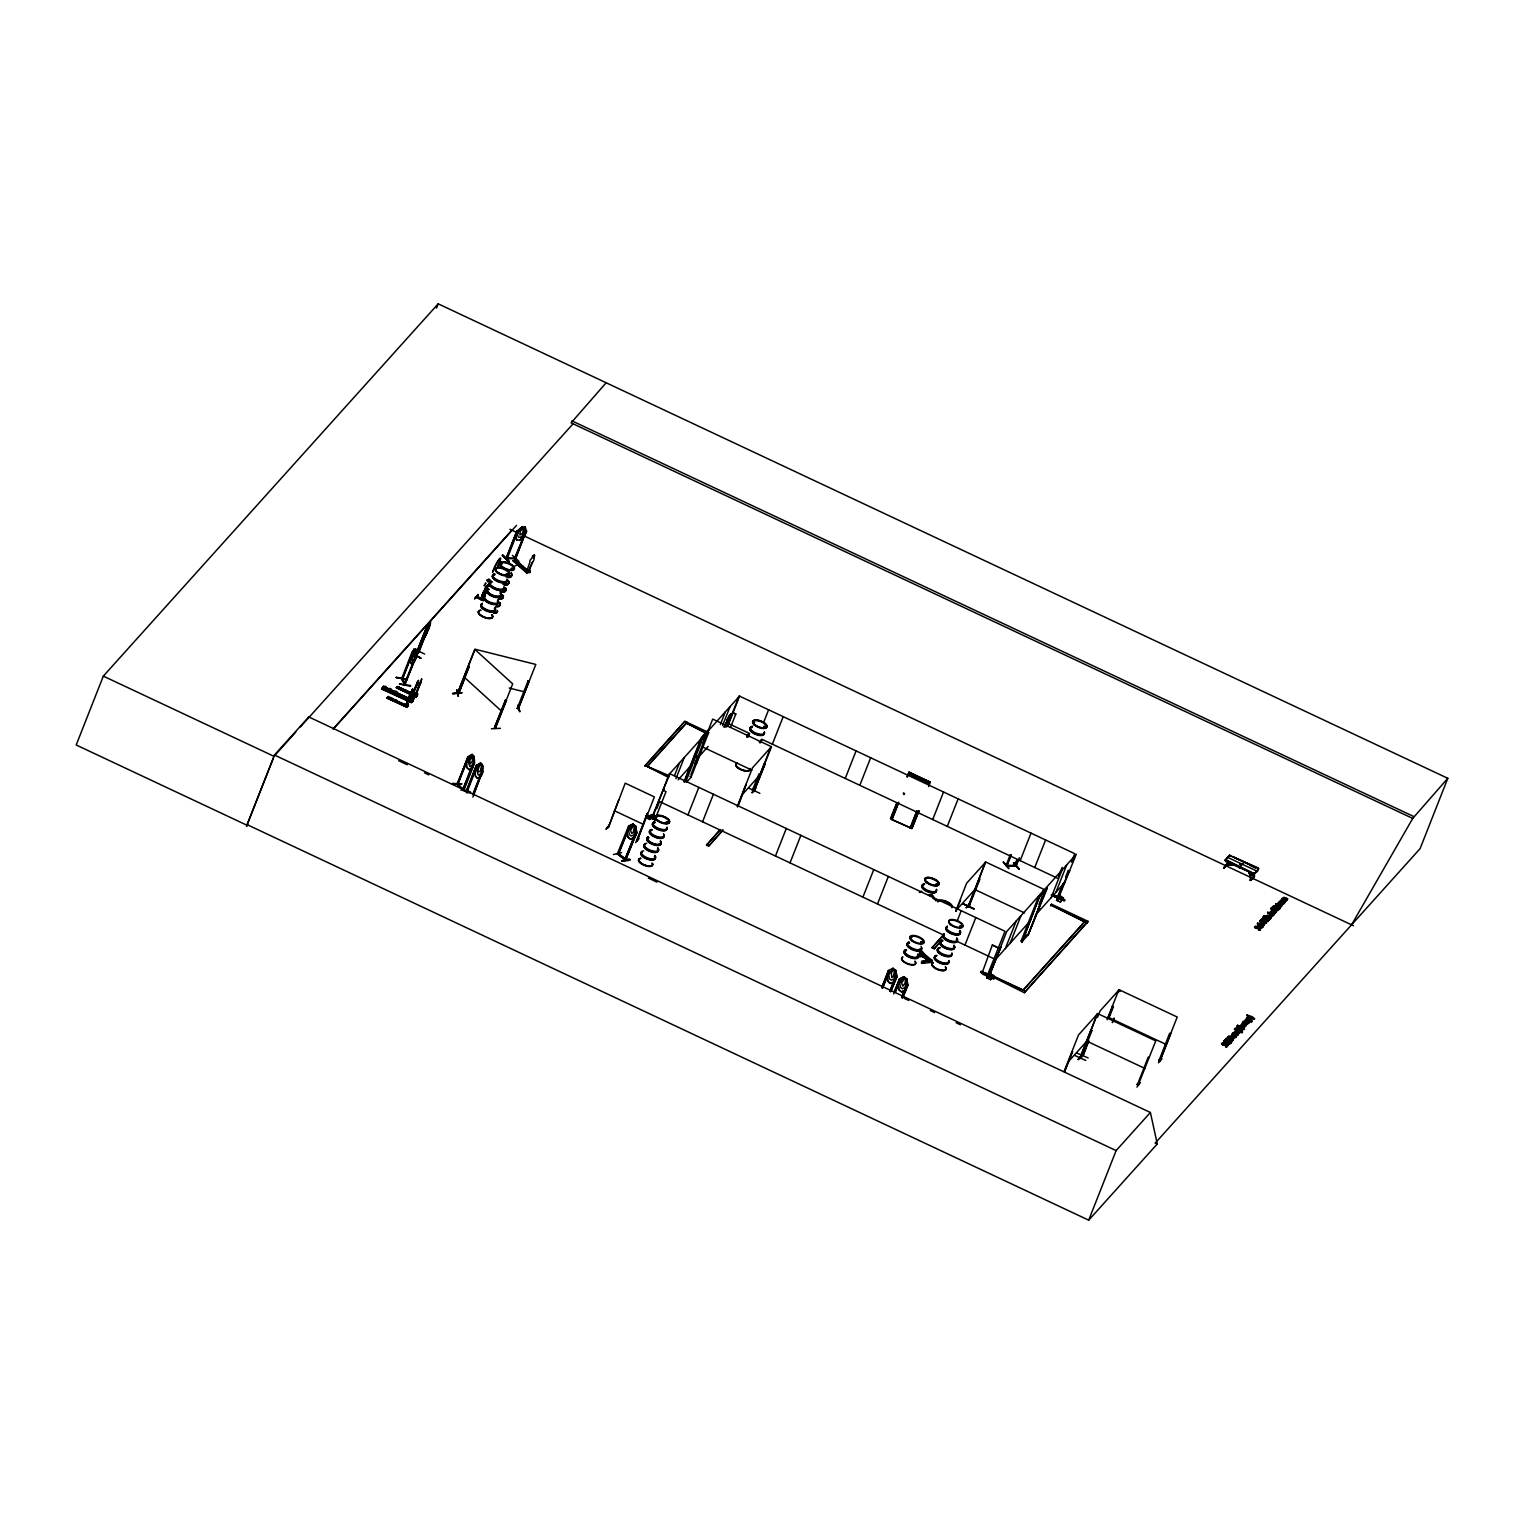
<?xml version="1.0" encoding="UTF-8"?>
<svg xmlns="http://www.w3.org/2000/svg" width="1524" height="1524" viewBox="0 0 1524 1524"><rect width="100%" height="100%" fill="white"/><g stroke="black" fill="none" stroke-linecap="round" stroke-linejoin="round"><path stroke-width="1.5" d="M512.445 555.384L518.998 561.365M1245.299 1021.728L1243.565 1021.442L1242.803 1022.833L1244.613 1021.823L1246.88 1024.109L1245.756 1022.318M1259.586 925.735C1256.595 925.144 1256.9 927.392 1259.319 926.001M1263.701 920.648L1265.111 920.096L1264.444 919.258L1262.939 920.306L1264.215 919.334L1268.425 920.61M1280.96 901.979L1278.903 901.922L1279.188 903.408C1280.751 900.017 1284.351 907.809 1281.417 902.551M889.464 971.188L888.321 970.636L889.616 970.807L882.663 988.124M525.056 527.056L523.627 534.619L520.56 537.21L518.465 537.21L517.398 534.619L518.693 531.343L521.951 527.056L525.151 526.942L526.618 531.304L524.885 535.667L519.932 539.972M622.116 861.27C626.059 856.926 638.232 860.317 622.097 861.155M528.123 570.052L530.295 571.024L529.495 572.51L515.055 560.946M895.674 970.464L894.131 979.056L891.292 980.256L889.502 978.865L888.74 974.903L893.064 968.216L895.845 970.369L896.874 976.865L890.816 991.648M906.647 978.941L905.104 987.552L902.284 988.752L900.474 987.361L899.712 983.38L904.037 976.694L906.818 978.846L907.847 985.342L902.627 998.029M529.038 570.624L528.295 569.786L529.723 570.071L528.923 572.072L529.723 570.071M491.395 728.796L500.386 728.339M468.82 757.066L457.676 784.86L457.371 783.146L458.076 783.869M482.479 770.858L472.897 797.109M411.842 702.24L381.933 688.658M408.813 700.373L410.966 697.097L413.976 698.487L413.004 700.83L383.286 687.019M386.734 687.534C382.619 693.553 389.611 684.143 383.477 686.81L413.195 700.468M386.944 698.144L407.022 707.041L387.153 697.878M387.839 697.059L390.144 697.516M396.259 687.781L416.071 696.982M396.488 687.514L415.957 697.135L414.28 695.496L415.252 694.353M397.173 686.695L396.297 687.572L416.357 696.506M389.82 697.916L407.67 706.26L408.413 704.583L406.832 704.183M381.572 689.096L411.499 702.621L412.775 697.859M417.595 694.296C415.881 691.039 417.976 697.573 417.557 693.972M415.919 656.596L404.698 684.962L401.555 678.866L412.394 651.319L415.633 649.129C419.195 652.386 414.261 667.588 410.375 662.064L411.213 655.701M411.575 664.178L410.432 661.987L411.156 655.663M416.604 651.053L415.957 657.473L404.812 684.447M468.287 790.689L460.839 790.042M486.747 585.73C474.174 617.01 486.232 587.331 487.509 586.092L486.232 586.454L487.851 586.588M523.78 527.609L522.618 533.267L519.855 534.962L520.275 531.343L523.723 527.552M474.25 756.552L473.526 761.981L462.648 790.061L474.155 762.095M428.32 628.174C416.3 651.186 438.493 606.609 426.206 627.907L415.309 655.491L420.815 658.273M1258.195 925.201L1257.624 923.106L1257.986 924.706M634.556 826.141L633.222 832.466L631.66 833.476L630.517 830.37L633.66 825.437L634.479 826.141M490.652 582.74C495.7 575.634 474.231 600.475 491.166 582.282M689.972 776.307L691.02 777.335L708.641 732.644L707.669 732.187L701.611 738.721L702.564 739.178L708.641 732.644M423.405 636.861L422.815 639.985L423.272 636.803M424.415 635.565L424.872 632.384L424.301 635.508L428.663 628.593L425.634 634.213M428.168 628.974L429.711 622.687M422.815 639.985C425.577 637.375 433.368 619.544 429.425 622.497M726.796 726.815L727.367 723.69L725.843 725.31L726.091 723.595L729.672 715.289L726.891 723.233M729.825 715.518L728.701 721.481L726.015 725.576L730.891 713.937L730.072 717.271M407.403 704.526L408.432 704.012L407.289 706.431M411.099 693.668L405.822 705.498L409.575 695.458M405.975 705.574L409.823 694.849M417.938 682.371L410.032 700.087L418.033 680.847M383.153 687.057L412.871 701.002L413.995 697.611L413.042 698.792M410.261 700.202L417.633 681.514M418.567 680.333L418.49 681.628M416.204 694.011L417.576 693.553M416.852 696.049L397.021 686.867L417.252 695.42L416.109 696.773L417.309 693.896M418.548 686.143L415.29 695.211M420.929 682.352L421.615 678.98M1235.545 1037.387C1224.096 1032.796 1237.755 1040.511 1234.707 1036.853M1271.416 917.562C1269.683 918.858 1264.177 914.19 1268.921 915.352C1267.701 919.963 1272.026 915.372 1271.264 917.924M410.604 686.295L399.364 683.99L410.642 685.495M507.587 557.86L506.368 557.536M516.026 557.86L515.226 557.841M1262.939 920.306L1263.72 918.915L1265.453 919.22M1244.956 1022.623C1242.517 1021.023 1241.717 1025.576 1243.089 1021.975M707.707 731.787L712.718 719.08L771.011 746.493L753.751 791.299L765.334 763.524M968.35 907.009L985.476 861.898L1043.788 889.292L1042.111 893.54M968.54 906.704L969.416 905.961M1090.955 1030.491L1080.135 1058.628L1081.392 1057.561M1082.516 1055.313L1088.155 1041.063M694.449 755.79L694.773 755.275M695.058 756.075L695.287 755.428M1038.587 908.171L1038.111 909.066M1038.796 908.895L1039.139 908.38M1040.016 908.837L1039.33 909.771L1040.073 908.647M426.396 631.85C429.101 623.259 420.414 645.604 425.863 633.146C422.929 642.499 432.34 618.63 425.748 632.498L429.558 622.554L427.12 627.621M412.204 698.335L412.871 697.802M415.328 655.415L420.967 658.139L415.709 655.053M416.09 655.301L427.12 627.469M430.263 624.154L418.433 651.872L419.348 651.091M429.692 624.021L419.005 652.139L418.852 650.824M419.252 651.777L415.823 655.606M526.713 570.871L528.733 570.776L532.619 561.88A2.705 1.543 -50.1 0 0 533.648 558.298L534.01 554.679M1259.205 926.497C1264.729 930.135 1252.728 926.344 1256.367 927.068C1252.785 928.116 1262.196 929.278 1261.624 927.754C1260.843 927.525 1259.815 926.059 1260.005 930.231C1258.729 929.907 1259.796 928.516 1259.453 926.059C1256.119 927.163 1259.243 924.497 1262.31 927.716C1264.349 925.887 1258.614 922.496 1258.176 925.449L1263.129 926.478M1280.579 902.722L1278.693 904.037L1281.741 906.113L1275.531 903.865L1281.741 905.713L1279.55 906.437M413.671 648.919L424.625 654.006M483.222 596.208L486.194 591.122L487.337 585.407M748.913 788.251L759.885 793.318M973.912 908.876L962.958 903.77L974.046 908.78M1085.888 1060.475L1074.858 1055.522M427.901 629.279L429.177 625.545L428.301 628.688M429.616 624.897L430.606 621.201M411.461 692.658L411.004 694.373M411.461 693.191L411.671 692.391M411.651 692.201L412.833 688.962M418.7 686.2L419.157 684.486M727.996 722.09L729.291 718.356L725.481 725.957M729.71 717.728L730.815 714.07M726.872 723.309L728.377 720.281M427.311 629.907L428.511 626.688M518.141 530.962L516.865 531.057L505.93 558.584L515.645 558.813L526.18 531.038L514.369 558.584L516.045 557.803M727.405 722.738L728.605 719.499M1265.682 920.382C1267.111 921.696 1267.111 921.753 1265.911 919.791M526.828 570.967L529.914 562.146A2.705 1.543 -50.1 0 1 531.743 558.489L532.752 555.631M409.975 694.906L412.585 689.381M418.262 681.533L417.786 683.419M418.833 685.743L420.053 682.676L419.595 683.914M420.319 684.009L420.624 682.752M420.586 683.381L420.986 681.838M425.863 631.431L429.177 625.545L424.034 636.88L426.606 632.555M1155.287 1143.019L1157.307 1143.895L1155.287 1143.019L1420.12 848.601L1447.8 778.307L438.188 303.828L103.327 676.123L76.2 744.988L246.85 825.189L274.472 755.028L308.762 716.928L1150.391 1112.482L1157.268 1143.953L1088.707 1220.172L247.078 824.617M436.493 308.134L438.188 303.828M273.463 758L246.564 826.275L247.764 824.941M308.248 718.223L308.762 716.928M387.039 690.486L388.753 688.467C395.535 688.2 386.81 695.192 391.763 689.877M396.221 677.628L407.46 679.285L396.411 677.247M389.096 698.621L390.239 697.287M392.716 693.134L394.449 691.115C401.231 690.848 392.506 697.84 397.459 692.525M390.43 699.249L391.592 697.916L393.497 699.078M392.449 700.183L393.592 698.849M402.26 679.475L412.871 651.3M398.412 688.257L399.459 687.172M401.879 679.494L402.298 677.875M402.26 679.552L413.347 651.643M394.24 701.021L395.383 699.668L397.307 700.849M399.745 688.886L400.812 687.781M396.24 701.954L397.402 700.602M401.764 689.82L402.831 688.715M404.336 684.276L415.214 656.806M415.633 655.072L426.53 627.545M404.603 684.886L404.679 683.381M428.111 627.126L426.815 630.041L428.282 627.469M403.555 690.658L404.603 689.553M405.555 691.591L406.622 690.486M406.394 703.65L404.774 706.203L405.251 705.002M412.299 689.324L410.432 693.572M407.022 706.869L408.242 703.917M410.966 697.097L408.527 700.888L409.232 699.097M414.661 694.525L414.09 695.839L415.728 693.287M413.747 697.497L412.032 701.116M420.205 682.733L421.767 679.037M474.669 598.703L478.441 594.455L474.859 598.399M483.756 600.075L476.288 597.046L476.86 596.208L482.365 598.989M484.118 585.673L485.623 583.101M484.422 585.807L485.927 583.254M481.679 596.17L485.927 587.559M483.26 596.113L481.165 597.846L484.442 593.674M482.365 594.741L485.223 590.302L482.251 594.684M487.661 584.797L487.223 586.931L487.966 586.302M482.27 599.827L484.022 595.503L482.689 599.58M486.213 591.141L487.413 587.692M488.747 586.569L491.033 581.12M508.749 561.956L502.349 555.384M452.914 693.591L462.115 692.715L452.895 693.782M516.865 531.057L506.216 558.851L517.093 531.266L521.951 527.056L516.979 531.228M507.073 558.889L518.027 530.981M456.895 689.896L458.381 696.316L456.819 689.877M458.895 692.467L457.905 692.258L457.924 694.22L469.125 666.636L458.343 694.239L457.238 693.611L458.248 694.106M465.182 677.285L458.762 693.591M513.188 560.661L526.713 572.814L513.188 560.661L516.045 560.356L529.933 572.452L515.855 560.737M525.837 530.962L514.826 558.851M515.417 558.584L526.18 531.038M606.171 382.753L571.1 422.872L1412.729 818.426L1447.8 778.307M519.798 563.518L516.941 563.804L519.798 563.518L513.493 566.833M525.551 571.329L526.256 570.109L527.285 572.243L530.066 571.043M530.295 571.024L528.885 569.843L527.933 572.052M534.619 555.822L533.648 558.298M452.571 783.527L461.943 784.003L452.361 783.927M460.972 788.232L456.952 784.174L468.325 756.666M457.619 784.803L467.887 756.666M463.106 790.499L462.896 789.203M463.334 790.632L473.869 762.438M463.658 790.651L474.65 763.086L474.155 756.552L472.097 754.361L468.154 756.552L457.371 784.212L461.315 788.232M466.344 790.746L476.364 765.334L480.574 763.01L482.651 765.277L482.003 770.649L472.821 794.404M466.687 790.746L476.726 765.2M466.916 791.337L476.364 765.334M467.258 791.337L477.393 765.886M505.454 700.03L494.519 727.577L495.338 728.224L506.425 700.602L505.454 700.03L506.425 700.602M494.538 727.5L505.778 700.011M496.043 727.139L494.938 726.491L496.043 727.139L495.09 727.615M473.164 794.404L482.346 771.106C483.013 773.487 484.289 764.096 480.46 763.162L476.555 769.658L478.288 775.087L480.708 773.925M473.392 794.995L482.575 771.677M475.088 769.601L475.412 776.116L477.45 778.307L481.355 776.002L483.127 771.735M518.903 707.746L517.227 708.431L528.142 680.714L529.228 681.171L528.142 680.714M529.171 680.98L518.274 708.755L517.227 708.431M519.608 711.022L517.836 705.155L519.513 711.537M609.314 825.189L606.247 828.789M618.763 799.795L608.286 827.742L625.221 783.184L654.387 796.9L636.994 841.191M609.257 825.246L606.019 829.361M668.407 777.392L645.185 765.448L684.886 721.309L708.45 732.396M647.662 766.553L669.436 775.754M613.41 854.545L621.601 852.678M618.744 853.44L617.296 853.916L628.498 826.256L632.974 824.027L628.498 826.256M618.23 853.002L617.792 854.012L625.793 860.165M618.477 854.507L629.526 826.637L628.574 826.37M629.488 826.637L618.001 854.507M624.973 859.593L636.175 831.742L624.707 859.726L625.145 858.717M632.974 824.16L635.679 826.256L636.708 832.676L625.469 860.279L636.784 832.656L635.756 826.179L632.879 824.027L628.65 830.694L629.412 834.676L631.203 836.066L634.041 834.866L635.756 826.179M635.07 837.038L630.517 839.153L627.888 837.038L626.688 830.656L627.717 837.133L630.593 839.286L635.07 837.038L636.784 832.656M635.546 842.62L639.07 838.562M647.3 813.397L637.127 841.038M647.414 813.264L636.384 840.943M644.842 766.324L684.886 721.309M653.282 814.902L651.415 814.616L648.043 818.712L649.929 818.979M652.101 816.502L651.586 817.645L654.691 819.131L655.244 817.931L651.986 816.635L653.091 816.654M653.758 816.502L654.31 815.149L652.863 816.769M656.787 808.673L659.397 802.024M655.072 819.283L666.026 791.604L662.902 790.137M655.415 819.455L655.568 818.14M674.561 775.468L679.571 762.762M675.951 778.669L684.295 757.485M683.952 781.774L701.345 737.635L708.317 729.863L690.867 774.878M684.428 782.003L701.821 737.845L708.793 730.091M684.867 781.583L701.745 738.683L707.784 731.977M695.039 756.99L695.268 755.866M685.8 781.755L702.564 739.178M695.992 756.704L696.411 755.694M695.268 762.972L698.278 755.713M703.097 743.121L705.707 736.492M696.125 763.962L700.888 751.904M720.357 724.548L725.367 711.841M722.586 725.634L730.091 706.564M687.972 814.921L698.83 787.375M723.805 727.081L728.072 719.709M724.51 726.891L727.196 720.471M726.51 725.843L729.806 716.832M731.463 713.861L726.891 725.729L733.025 712.718L731.863 714.032M727.367 725.957L739.178 695.954L1074.782 853.688L1071.448 862.165M727.805 725.996L739.616 695.992L670.027 773.354L651.815 817.531M730.472 727.424L735.825 714.013L732.587 712.68L735.825 714.013M702.564 821.779L713.403 794.233M722.662 830.561L708.641 846.163L706.507 845.172L719.328 830.447M708.641 846.163L723.005 829.704M763.619 722.49L768.61 709.784M737.216 806.615L752.513 767.772L771.544 746.608L753.789 791.242M737.597 806.806L746.246 784.136L737.902 806.444M758.952 773.963L752.361 790.385M755.39 788.899L752.113 792.309M753.408 790.899L752.837 789.47M772.344 744.188L783.203 716.642M754.228 791.432L765.01 763.886M775.449 856.031L786.289 828.484M790.023 862.87L800.881 835.342M845.229 778.44L856.088 750.894M859.822 785.298L870.661 757.752M898.569 802.9L892.073 819.379L890.53 818.655L896.76 803.034M907.047 776.707L908.933 772.116L930.326 782.174L928.573 786.594M890.797 818.788L896.855 803.415M907.237 777.088L908.952 772.687L929.773 782.479M891.902 819.569L910.361 827.799L891.902 819.569L898.703 802.176M903.408 793.147L903.98 794.518M862.908 897.141L873.766 869.594M877.5 903.98L888.34 876.452M910.038 828.142L916.743 811.13M917.067 810.768L910.476 828.027L911.809 828.408M918.534 811.016L911.619 828.58L919.01 810.863M918.858 811.035L912.057 828.523M932.707 819.55L943.547 792.004M881.634 987.59L888.511 970.483L893.064 968.216M881.92 987.552L888.587 970.464M882.377 988.162L889.063 971.207M947.28 826.408L958.139 798.862M889.787 991.133L895.636 976.293L896.664 976.827M890.073 991.076L896.264 975.931M890.53 991.705L896.874 976.865L895.769 970.388M894.283 991.838L899.484 978.96L904.037 976.694L899.293 979.132L900.322 979.265M893.731 993.915L899.579 978.941M895.026 992.41L900.036 979.703M895.312 992.372L900.608 979.322M901.598 997.496L906.609 984.771L907.847 985.342M901.884 997.439L907.199 984.447M902.36 998.068L907.752 985.323L906.742 978.865M924.23 956.253L924.897 954.557L932.421 960.634L931.755 962.33L921.829 963.32L921.887 961.13L929.85 960.33L923.22 954.786L917.372 955.377M921.829 963.32L922.496 961.644L932.421 960.634M941.642 940.518L934.212 948.766L932.078 947.776L944.308 933.698A7.601 3.143 21.5 0 0 950.062 940.632A7.601 3.143 21.5 0 0 956.824 937.946M934.212 948.766L941.984 939.641M930.04 961.93L931.812 960.12M955.91 910.761L966.54 883.329L985.571 862.165L968.121 906.456M955.967 911.295L960.634 899.884M957.053 921.296L961.225 910.704M966.445 907.485L969.95 903.484L966.387 907.466M979.361 879.081L968.54 906.666M978.999 878.491L979.989 878.948L969.035 906.418M973.836 909.047L963.092 903.675M964.959 945.09L975.817 917.562M1003.211 862.298L1008.697 868.661M1010.164 854.831L1006.069 865.632L1015.117 865.232M1006.907 865.48L1011.079 854.888M1011.269 855.116L1006.85 865.461M1017.441 859.612C1009.155 870.147 1019.613 864.87 1015.232 864.946M1015.27 866.223L1017.632 859.822M1007.535 864.756L1005.878 865.422L1015.841 866.013L1018.356 859.669M1019.385 857.764L1015.994 866.299L1006.316 865.689M1020.166 860.66L1031.024 833.114M1019.061 868.794L1013.822 862.87M980.675 972.312L981.913 971.474L982.066 973.036L980.675 972.312L988.371 975.741M992.353 944.975L998.411 948.004L992.353 944.975L982.085 973.017M983.647 972.807L982.713 974.198L993.819 979.094C991.762 973.074 971.112 969.035 994.677 977.856M990.562 979.665L993.61 975.417L990.562 979.684L986.752 977.894L990.276 973.226L987.723 978.275L990.429 973.817M987.342 975.474L1005.002 931.278L669.379 773.544L652.291 818.007L652.577 816.712M1050.912 905.008L1087.031 922.992L1050.912 905.008L1051.617 904.227L1088.06 921.353L1024.319 992.696L988.219 974.712L988.905 973.931L1025.347 991.076L981.075 971.321M988.905 973.931L988.276 975.893L986.809 975.265L987.381 974.027L982.485 972.007M988.886 975.665L1000.906 946.804L989.266 975.836L990.2 973.455M990.962 973.379L989.133 974.808L1000.906 946.804M1034.758 867.499L1045.597 839.972M1005.364 948.519L1016.222 920.991M1010.107 943.261L1020.966 915.714M1046.74 888.054L1028.129 934.955L1047.217 888.263L1039.768 895.807L1021.975 942.384L1021.118 940.975L1038.72 896.283L1044.778 889.749L1045.75 890.207L1039.692 896.741L1038.72 896.283M1021.975 942.384L1039.768 895.807M1024.89 934.936L1024.014 936.517L1024.757 935.26M1038.911 904.646L1042.264 896.131M1045.731 889.921L1028.129 934.955L1022.013 941.603M1058.532 876.376L1062.133 867.385M1051.179 897.617L1062.018 870.071M1055.903 892.34L1066.762 864.794M1050.569 905.866L1051.617 904.227M1051.846 895.445L1056.627 897.655L1057.18 896.436L1052.417 894.226M1060.361 902.075L1063.485 897.903L1060.342 902.094L1056.551 900.303L1060.285 895.75L1057.523 900.684L1058.589 898.169M1057.123 897.884L1063.085 883.539M1065.695 876.91L1068.305 870.28M1057.218 900.017L1063.771 883.139M1066.381 876.51L1069.677 870.947L1068.134 872.09M1057.18 896.436L1058.056 898.303L1056.608 897.674M1069.296 870.776L1056.78 899.731M1059.904 895.56L1063.485 897.922M1024.319 992.696L1088.06 921.353M1064.285 900.779L1053.274 895.731L1064.285 900.779L1065.009 899.979L1057.637 896.607M1064.076 1071.562L1078.516 1034.929L1097.547 1013.765L1080.059 1058.037M1064.457 1071.734L1072.305 1051.827M1064.781 1071.372L1072.629 1051.465M1077.011 1053.141L1088.174 1057.961M1078.173 1059.466L1081.926 1055.065L1078.42 1059.066M1079.754 1058.437L1097.451 1013.479L1155.764 1040.892L1138.161 1085.164L1138.942 1084.078M1091.965 1030.548L1090.86 1030.224L1091.965 1030.548L1081.221 1058.132M1097.471 1017.422L1099.985 1011.06L1119.016 989.895M1083.316 1055.256L1088.479 1040.701M1083.012 1055.503L1088.86 1040.892M1107.091 1019.632L1118.902 989.628L1177.214 1017.022L1159.802 1061.352L1170.756 1033.634L1169.632 1033.31L1158.869 1060.933L1159.078 1059.79M1108.119 1018.242L1112.482 1007.174M1108.443 1017.88L1112.806 1006.812M1108.958 1017.88L1113.434 1006.678L1112.31 1006.354L1113.434 1006.678M1116.863 992.924L1120.331 990.6L1116.921 992.829M1112.234 1022.49L1113.911 1018.242M1112.596 1022.528L1114.254 1018.28M1149.286 1057.485L1148.182 1057.161L1137.399 1084.802C1136.504 1081.983 1140.695 1085.164 1137.628 1083.678M1136.885 1087.107L1140.466 1082.573M1227.049 858.45L1227.506 857.307L1256.671 871.004L1256.214 872.147M1223.81 867.899C1235.031 854.85 1217.009 875.862 1227.391 864.641L1227.639 863.27M1224.267 868.108L1224.305 867.061M1224.496 866.851L1229.316 864.603L1227.658 863.441M1227.277 863.556L1227.391 864.641M1088.707 1220.172L1116.12 1150.601L1150.391 1112.482M1158.488 1062.8L1161.993 1058.799M1159.897 1061.352L1158.697 1060.818L1160.297 1060.361M1239.26 867.937L1244.308 861.879M1250.69 880.529L1250.194 874.909C1262.329 875.576 1241.374 886.073 1254.652 875.919M1254.062 875.69L1253.814 877.043M1258.481 929.907C1262.996 928.821 1249.413 927.945 1256.614 926.459M1262.901 926.744L1257.624 923.106M1259.7 921.487L1261.434 919.22L1261.262 920.82L1266.368 923.22L1259.7 921.487L1261.434 919.22M1260.386 921.81L1261.243 920.515L1266.577 922.649L1261.262 920.82M1259.796 924.287L1259.186 925.297L1262.92 927.049M1262.482 917.962L1262.958 917.124C1263.606 922.458 1275.74 919.334 1265.111 918.153M1263.929 916.362C1273.988 916.229 1270.445 923.411 1264.387 915.524M1261.948 923.601L1260.158 924.001L1260.977 925.011L1261.948 923.601L1259.472 924.077L1263.072 926.097L1264.539 924.497L1262.234 925.563L1262.729 923.62L1259.796 923.144L1262.463 925.354L1264.539 924.497M1259.415 930.383C1263.872 927.297 1251.775 929.126 1255.7 926.04M1261.015 927.468L1259.815 927.03M1261.529 925.278L1262.729 923.62M1272.788 916.057L1267.625 912.343L1274.35 914.019L1273.854 914.876L1272.292 913.733L1274.75 913.562L1271.359 911.39L1275.378 912.857L1277.036 911.009L1270.997 908.171L1272.635 909.333L1271.969 910.895L1275.645 912.571L1271.283 912.628L1274.75 913.562M1265.491 919.01L1268.597 919.829L1265.491 919.01L1265.853 917.658L1268.654 918.858L1267.949 921.448M1268.33 913.124L1271.568 913.505L1268.33 913.124L1270.768 914.724L1271.568 913.505M1272.426 909.904L1270.997 908.171M1271.607 916.629L1270.521 918.229L1266.539 916.21L1269.016 915.733L1267.606 916.877M1274.274 914.4L1270.178 911.79L1274.502 913.828M1269.016 915.733L1267.301 916.61M1275.15 913.428C1269.606 911.523 1268.978 909.79 1275.626 912.59M1277.988 910.285L1279.398 908.399L1277.988 910.285L1272.216 907.561L1274.293 905.999M1267.987 920.172C1270.806 918.953 1264.082 916.496 1264.882 918.724M1272.216 907.561L1273.626 905.694M1268.597 917.41L1269.816 915.753M1270.768 914.724L1268.559 912.552M1270.54 909.009C1279.646 907.104 1275.093 916.915 1273.245 909.618M1277.95 905.561L1275.779 903.599M1279.417 908.685L1279.893 907.847C1268.216 902.208 1288.561 913.333 1275.093 906.647L1276.388 905.694L1280.541 907.447L1277.15 905.313L1276.483 906.132L1280.541 907.447M1275.817 906.818C1273.588 908.533 1277.264 901.96 1280.77 906.875M1225.486 1046.702L1226.896 1045.902L1221.467 1043.997L1222.724 1042.816L1222.762 1044.988L1227.849 1045.521L1225.506 1046.683L1227.182 1045.464L1224.572 1042.816L1229.011 1044.531L1222.439 1043.978L1223.62 1043.254M1276.788 904.761L1277.455 903.694C1286.427 909.104 1277.817 900.684 1277.645 903.808M1229.963 1043.788L1223.696 1041.216L1229.963 1043.788L1232.23 1040.968L1225.944 1038.377M1276.655 906.323L1275.588 907.39M1277.398 904.075L1278.522 903.542M1223.943 1040.949C1243.965 1047.56 1214.628 1035.387 1230.554 1043.14M1277.398 905.046L1279.188 902.189L1283.703 903.942L1284.503 902.722L1281.055 900.665L1285.132 902.018L1281.494 899.617L1285.151 897.807M1224.496 1040.682L1224.991 1039.806M1272.635 909.333C1270.235 910.171 1276.56 913.581 1275.74 910.781M1284.503 902.722L1279.703 901.522L1284.256 902.989M1280.636 900.913C1278.75 899.331 1283.684 901.351 1286.142 901.37C1286.104 899.77 1283.856 894.988 1283.418 898.417C1292.714 898.379 1282.427 902.589 1283.17 899.351M1227.391 1037.52L1233.392 1039.654C1234.421 1035.996 1230.363 1035.444 1233.183 1040.225L1227.391 1037.52L1228.858 1035.939L1231.087 1037.101M1284.275 903.294L1281.265 901.198M1282.351 898.95L1284.923 898.398M1228.554 1037.273L1230.001 1038.339L1228.534 1036.968L1230.649 1037.234L1227.906 1036.949M1228.211 1040.13C1234.402 1041.54 1228.268 1043.426 1228.439 1039.559M1280.846 902.284L1281.608 904.723L1283.932 903.37M1231.716 1035.006L1233.106 1033.12L1233.202 1035.329L1236.288 1036.777L1231.716 1035.006L1233.545 1035.558M1284.732 899.484L1285.932 897.827M1230.63 1038.644L1232.764 1039.635L1230.63 1038.644L1233.068 1038.187M1234.364 1029.348L1235.392 1029.005A5.734 2.381 21.5 0 0 1236.497 1029.9L1238.174 1030.853A5.429 2.248 21.5 0 0 1240.022 1031.558L1242.517 1032.034L1239.431 1032.358L1235.011 1029.957L1234.897 1028.452L1235.164 1029.576A5.734 2.381 21.5 0 0 1236.288 1030.472L1237.945 1031.424A5.429 2.248 21.5 0 0 1239.793 1032.129L1242.003 1032.929M1232.935 1036.32C1228.992 1037.158 1234.821 1028.014 1239.05 1033.367L1235.145 1032.034M1281.036 901.789L1285.38 901.751M1232.173 1037.139L1233.145 1035.729M1233.24 1034.529L1233.087 1033.348M1236.078 1027.805C1255.509 1033.501 1235.183 1022.547 1236.821 1028.167L1236.574 1026.928M1233.983 1034.205C1233.049 1031.272 1239.488 1034.32 1237.793 1035.101L1234.211 1033.634M1237.221 1026.224L1237.755 1025.271L1243.794 1028.109L1237.278 1026.109L1237.755 1025.271M1232.745 1037.406L1233.945 1035.749L1232.954 1036.834M1237.793 1035.101L1235.011 1032.758M1285.704 898.398C1278.96 895.407 1287.037 903.637 1287.742 898.703M1236.631 1029.538C1235.678 1027.538 1244.956 1034.244 1238.117 1029.862C1237.926 1026.738 1238.86 1031.31 1241.431 1030.738L1240.955 1031.577M1242.746 1029.576L1237.831 1027.252L1238.117 1025.957M1237.507 1029.576L1238.04 1027.652M1243.794 1028.109L1237.507 1025.538L1237.736 1029.005M1242.974 1029.005L1238.783 1028.09M1239.031 1027.824L1239.012 1027.519M1236.04 1037.025L1236.516 1036.187L1231.944 1034.415L1236.516 1036.187M1233.468 1033.977L1237.45 1035.158M1242.517 1023.023C1245.451 1023.061 1249.432 1028.605 1242.86 1023.309M1242.384 1025.481L1240.174 1026.395M1244.041 1021.29C1256.9 1026.757 1239.984 1019.327 1246.784 1021.194C1253.642 1024.89 1244.27 1018.032 1244.765 1021.251M1241.965 1027.157C1243.736 1022.204 1236.878 1026.719 1243.736 1027.386C1247.718 1024.928 1239.888 1029.881 1243.165 1025.481M1246.327 1025.614L1243.47 1023.595M1254.652 1018.546C1253.757 1018.832 1246.937 1016.013 1247.032 1014.965L1252.404 1016.794L1254.423 1019.118L1246.803 1015.536M1237.412 1028.719L1242.365 1029.691M1245.375 1021.537C1244.918 1018.07 1250.899 1023.537 1250.709 1020.108C1254.423 1024.357 1248.423 1018.889 1246.803 1017.899L1252.099 1020.642L1251.318 1022.356M1241.908 1030.529L1242.746 1029.271M1247.108 1020.166C1244.803 1017.67 1252.328 1019.689 1248.918 1020.928M1240.422 1026.643L1243.87 1027.976L1244.975 1026.376M1249.718 1017.308C1246.67 1019.385 1249.261 1015.746 1248.975 1018.146M1245.184 1022.052L1245.946 1024.471L1248.27 1023.118M1250.518 1017.308L1249.318 1018.985L1250.518 1017.308L1247.489 1017.003L1250.69 1019.156L1252.309 1018.203L1250.309 1019.346M1245.546 1023.023L1246.499 1024.242L1248.042 1023.385M1247.337 1023.747L1248.842 1022.49L1245.603 1020.966M1247.356 1018.527L1247.985 1019.937L1249.718 1019.651M1249.261 1022.356L1246.518 1020.032L1244.994 1020.68M1250.29 1017.899C1243.565 1014.908 1251.585 1023.118 1252.309 1018.203M410.394 695.63L406.756 704.679M417.119 684.276L411.404 698.849M419.862 684.581L416.071 694.315L420.167 683.933M725.5 724.757L727.958 719.652M394.144 692.925C396.011 689.515 397.573 695.077 394.526 692.829M396.392 701.288L395.497 700.145M405.841 690.182L405.022 689.82M528.733 570.776L532.619 561.88M652.082 817.588L653.91 816.159M988.79 975.627L989.914 974.731M1058.266 898.436L1057.142 899.789M496.348 568.757L496.614 568.757M501.815 564.242L501.587 563.67M507.302 573.672L506.197 573.976L507.683 573.748M506.692 574.319L507.968 574.681L507.378 573.862M508.216 574.796L508.14 574.51M499.586 595.827L499.491 595.636M512.826 569.29L511.816 569.347M513.112 569.538L512.731 568.452L513.283 569.347M504.692 590.74L503.587 590.95L504.749 591.007M520.579 565.537L519.494 565.099L520.598 565.004M520.903 565.766L520.675 564.813L521.037 565.728M656.082 816.845L656.558 817.512M656.387 817.054L656.958 816.807M647.49 838.848L648.481 838.524M648.443 838.924L647.452 838.6M667.874 821.798L666.255 821.912L668.293 822.712M754.494 722.205L753.37 721.595L754.571 722.166M765.124 726.815L763.772 726.491L764.686 727.443M764.21 726.377L765.467 726.548M925.468 879.196L925.887 879.558M911.295 937.755L911.676 937.146M935.755 884.015L936.479 884.453M937.336 884.111L937.069 884.187M936.822 884.72L937.927 884.892L936.917 883.901M920.839 942.099L921.944 941.794L920.858 942.251M922.63 942.727L922.572 942.308M959.872 925.925L961.034 927.087L959.968 926.592M961.625 926.211L961.301 926.021M1254.328 874.033L1225.734 861.593L1225.467 859.555L1253.223 873.157C1255.547 874.376 1260.215 869.099 1257.986 867.861L1229.392 855.421L1230.801 855.536M1258.748 868.623L1258.1 868.375M728.32 721.233L726.434 725.1M1237.45 1028.357L1242.136 1030.262M532.714 556.012L534.714 555.269M427.863 626.84L424.834 632.46M423.901 638.594L426.93 632.955M726.643 720.909L730.891 713.937M729.653 715.366L726.624 720.357M728.643 721.347L725.615 726.986L728.777 723.538M726.624 724.452L728.415 720.985M383.553 686.486L382.924 687.438L412.68 701.211L413.271 700.278L383.553 686.486L381.857 688.505L411.518 702.621M387.706 697.23L407.899 705.993L387.896 696.849M407.708 706.05L389.687 698.144M483.68 594.874L486.347 588.093L482.937 592.626M1281.208 903.256L1282.141 904.494L1283.227 903.408M923.601 953.3L920.058 950.9M1351.559 924.82L1412.729 818.426M646.062 815.931L655.32 820.026L646.062 815.931L646.767 815.149L656.006 819.398M646.881 814.73L656.177 818.788M646.69 815.188L655.796 819.493M1265.32 919.524L1266.025 921.258L1267.72 920.648M1265.111 920.096L1265.815 921.829L1267.606 921.391M415.766 650.386C409.708 658.33 416.128 660.33 415.633 650.367M415.633 649.129L412.128 655.701L412.49 660.978L414.204 659.74L416.681 651.148L415.538 648.957L412.775 651.377M654.31 815.264L653.186 816.483M1057.675 898.627L1058.589 897.407M1059.37 897.465L1057.275 899.636M1057.866 899.674L1076.287 854.221L1006.678 931.583L989.457 975.722M1232.973 1039.406L1233.145 1037.977M407.251 679.704L396.011 677.475M472.573 755.79L469.64 760.705L470.383 763.829L472.478 760.914L472.478 755.79M986.752 977.894L990.276 973.226M1056.551 900.303L1060.056 895.636M1057.084 900.398L1060.361 895.845M1057.694 898.417L1058.837 898.55M502.749 555.365L509.283 561.956M502.939 554.927L509.416 561.423M508.768 561.937L502.272 555.441M1003.344 861.765L1008.926 868.204M648.233 818.712L651.586 814.654M653.548 814.978L649.7 819.379L653.129 815.283M649.967 819.607L653.32 815.55M382.01 688.143L383.724 686.143M388.239 696.354L386.982 697.935L406.851 707.231M405.936 704.717L404.965 705.86L406.965 706.793M406.794 707.136L407.937 705.65M413.976 698.487L410.832 697.249M411.823 701.783L413.29 700.087M411.556 702.297L413.271 700.278M696.773 762.876L695.649 762.305M764.419 763.219L753.58 790.956M753.923 789.965L753.123 789.337M755.523 788.784L752.056 792.88L755.656 788.403M969.664 903.903L966.159 907.904M1078.211 1059.637L1081.64 1055.503M1137.209 1084.65L1138.542 1085.05L1137.418 1084.783M1158.678 1060.799L1159.935 1061.123M608.286 826.294L607.79 827.475M664.235 788.575L663.454 790.08M1001.287 946.995L999.725 948.119M295.789 732.072L273.977 756.323L103.327 676.123M300.457 726.872L573.081 423.786M333.032 729.043L511.912 530.181M333.604 728.72L516.503 525.38M418.776 651.243L416.376 654.501M415.309 655.491L419.157 651.415M474.707 598.856L478.269 594.874M485.146 588.855L489.547 583.978M481.165 597.846L486.289 592.226M487.394 591.522L481.527 598.037L481.527 596.913M727.939 719.747L729.158 718.299M678.18 779.774L690.829 765.715M697.135 758.704L708.203 746.398M741.655 795.318L760.705 774.154M706.507 845.172L720.547 829.57M908.933 772.116L930.326 782.174M955.681 910.876L974.731 889.711M932.078 947.776L943.985 934.555M1039.749 895.96L1046.55 888.416M1039.692 896.703L1047.217 888.263M995.839 959.129L1029.062 922.191M1035.387 915.162L1065.428 881.767M1225.334 859.936L1229.544 855.04M1225.029 860.698L1229.087 856.183M1240.688 864.737L1239.545 864.432M1067.657 1062.457L1086.707 1041.311M1254.176 874.414L1258.157 868.928M1250.232 880.32L1254.157 876.186M1262.958 917.124L1268.978 919.982M1276.617 904.627L1277.874 903.237M1277.226 904.913L1278.293 904.113M1276.502 907.142L1275.417 908.685L1279.169 908.971M1271.359 915.105L1272.292 913.733M1279.893 907.847L1275.321 906.075M1284.903 902.589L1281.284 900.627L1280.427 901.484M1225.753 1040.168L1224.725 1040.111M1228.306 1037.539L1228.992 1036.491L1230.859 1037.673M1237.088 1028.7L1241.431 1030.738M1244.517 1020.451L1248.842 1022.49M1246.803 1017.899C1244.003 1018.908 1250.575 1022.414 1250.328 1019.918M1232.764 1039.635L1232.916 1038.549L1230.916 1038.32M1239.05 1033.367L1235.316 1032.053L1234.269 1033.139M1231.754 1041.806L1225.963 1038.701M1238.593 1034.205L1234.897 1032.205M1243.317 1028.948L1237.45 1025.652M1242.517 1032.034L1234.592 1028.776M452.514 693.42L461.505 692.925M686.486 782.231L691.02 777.335M927.964 783.107L909.752 774.497M1021.118 940.975L1027.176 934.441M456.59 690.334L458.248 696.201M924.268 954.119L920.172 949.433L924.897 954.557M920.229 952.767L922.687 956.901L919.543 951.452M925.163 956.843L926.116 956.577L924.363 954.024M655.206 819.093L651.948 817.817L652.863 817.512M1053.484 895.464L1064.571 900.132M526.656 572.814L527.437 571.309M515.988 560.87L513.093 560.889L527.456 572.605M653.606 815.245L653.301 816.083M1282.579 898.36L1282.16 898.474A2.648 1.105 21.5 0 0 1281.741 898.855L1284.484 900.894L1286.447 900.189M1250.194 874.909L1254.633 875.957M1250.861 879.215L1250.613 874.7M1243.032 1022.261L1248.042 1023.69M928.573 894.664L932.174 895.426L936.003 900.684M929.773 895.655L931.031 895.807M933.45 898.741L932.288 895.274L935.946 900.741M903.903 794.499L904.551 793.375L903.389 793.337M404.374 690.391L405.384 690.162M968.331 905.142L969.435 905.675M501.167 563.918L501.853 563.842M511.112 568.471L512.159 568.262M511.512 568.662L513.074 569.385M506.863 573.672L506.711 574.605M764.934 726.3L764.381 727.119M659.778 844.525L659.13 843.572M910.571 937.146L911.733 937.47M960.901 926.478L960.12 926.363M1031.253 918.877L1030.719 919.886M1254.347 873.728L1253.166 873.538M1257.243 923.773L1258.805 924.439M469.106 769.506L466.839 767.448L468.992 769.658L472.878 767.334M480.574 763.01L476.936 765.905M968.426 905.466L969.626 905.504M901.579 991.819L906.132 989.724L901.579 991.972L898.798 989.819L897.846 983.323L898.969 989.724L901.675 991.953M472.23 765.258L469.811 766.439L468.078 761.009L472.097 754.494L468.935 757.218M1258.272 923.449L1257.738 924.516M1229.22 864.603L1224.534 866.375M1250.728 1021.956L1250.232 1020.718M1232.002 864.87L1229.03 865.118L1231.944 864.375M1226.458 1047.159C1231.011 1044.302 1218.667 1045.712 1222.724 1042.816M1254.214 874.109L1225.277 860.05M1231.925 864.946L1236.269 864.889M1227.83 1039.273L1228.916 1041.273L1231.544 1041.006M1227.601 1039.844L1227.411 1041.082L1230.821 1042.511M488.48 580.987C486.994 577.386 492.671 580.511 488.385 580.854M1246.537 1018.813L1247.032 1020.528M625.183 858.812L618.496 853.916M887.978 981.246C886.701 966.045 884.987 982.275 890.683 983.475L894.988 981.132M890.683 983.323L887.806 981.342M924.363 954.862L919.334 950.633M529.819 572.224L527.094 572.757M918.61 954.672L924.325 954.1M916.705 957.053L922.553 956.462L927.525 960.615M921.22 962.806L925.201 962.406M395.23 700.335L396.278 700.621M1283.399 898.76C1280.312 899.008 1286.466 902.113 1285.608 899.808M511.55 568.452L512.769 568.719M922.401 942.537L920.991 942.156M525.551 531.266L526.618 531.304M506.616 557.841L514.883 558.089M466.63 760.952L466.935 767.448M475.488 776.04L477.45 778.307M452.514 783.546L461.582 783.831M464.458 790.651L468.401 790.708M464.801 790.899L468.649 790.975L464.801 791.013M466.725 792.251L470.63 792.27L466.211 792.461M466.515 792.651L470.116 792.442M482.556 596.132L481.565 596.113M1013.841 862.946L1019.099 868.851M1246.765 1015.308L1254.366 1018.87M506.311 558.851L507.492 558.108M458.991 692.772L458.191 692.582M457.676 693.515L458.362 694.182M518.274 708.717L535.819 664.445L475.107 649.243L457.352 693.687L474.764 649.338L512.693 683.876L495.224 728.186M395.421 700.335L396.564 700.869M1250.575 879.443L1251.223 878.929M667.874 822.922L666.407 821.95M928.516 894.702L932.288 895.274M414.338 661.759L411.594 664.026M405.46 683.952L402.145 678.771M1234.497 1032.567L1233.602 1033.348M517.303 708.26L518.389 708.508M509.226 688.048L524.98 691.991M625.392 860.203L617.372 853.992M404.946 690.01L405.975 690.734M463.658 789.623L457.962 784.155M764.991 727.539L763.886 726.758M517.76 707.517L518.827 707.536M1267.701 912.571L1274.121 914.591M1160.031 1060.285L1159.288 1059.923M1057.523 896.874L1052.246 894.436M1058.456 897.293L1056.989 896.664M987.723 974.465L988.771 974.731M696.373 762.952L695.611 762.591M1242.155 1026.052L1240.65 1026.357M1253.052 873.5L1225.296 860.203M1284.961 898.912L1286.923 898.36M1268.825 916.838L1270.806 916.286M1261.758 924.706L1263.72 924.154M1249.547 1018.413L1251.509 1017.841M1242.193 1026.585L1244.251 1026.166M655.587 818.369L652.31 816.845M1236.078 1033.024L1234.802 1033.329M982.218 972.826L987.666 975.398M1279.684 905.447L1281.093 905.561L1279.455 906.018M417.252 695.592L397.212 686.486L417.081 695.782M695.268 763.353L696.239 763.791M1081.411 1057.008L1080.497 1056.837M1051.179 895.064L1057.485 897.788M989.895 973.722L993.686 975.512M571.9 420.853L1413.529 816.426M1232.726 856.45L1257.833 868.242M1234.516 857.726L1255.757 867.708M1249.813 865.384L1255.605 868.089M509.93 529.266L518.37 533.229M522.675 535.248L1353.541 925.754M1273.378 907.047L1274.959 907.79M1272.445 906.99L1278.217 909.714M1273.016 910.19L1275.531 911.352M1269.587 916.324L1267.396 915.676L1268.273 916.572M1264.158 915.791L1270.197 918.629M1264.158 916.115L1270.197 918.934M1265.72 918.439L1268.197 919.601M1262.501 924.192L1260.5 923.353L1261.186 924.439M1258.691 929.354L1259.643 929.811M909.676 774.325L928.192 783.031M476.421 596.722L483.718 600.151M476.136 597.237L483.584 600.513M476.098 597.294L483.394 600.723M728.32 723.5L749.351 733.368M761.943 739.292L1057.675 878.281M727.196 723.786L726.3 725.272M684.543 722.186L705.974 732.244M705.612 732.149L686.314 723.081L707.422 734.016M1051.274 905.085L1087.717 922.211M703.936 747.598L751.846 770.115M974.617 889.444L1024.604 912.933M1247.127 1019.099L1249.509 1020.223M424.015 638.651L422.872 639.851M1241.984 1023.271L1246.308 1025.309M1242.936 1026.071L1240.822 1025.309L1241.622 1026.319M1237.793 1027.919L1242.136 1029.957M1232.878 1033.386L1237.202 1035.425M1233.716 1036.32L1231.602 1035.558L1232.402 1036.568M645.185 765.448L669.112 776.63M1226.21 1040.778L1230.554 1042.816M1225.715 1046.131L1226.687 1046.588M658.539 801.091L943.947 935.222M956.634 941.184L994.143 958.825M1108.062 1017.156L1166.374 1044.569M932.421 946.918L934.536 947.909M706.85 844.315L708.984 845.306M614.382 810.73L643.528 824.427M1086.593 1041.025L1144.905 1068.438M398.659 760.705L407.27 764.762M424.491 772.839L428.796 774.878M648.348 878.053L656.958 882.11M904.494 998.449L908.799 1000.468M930.326 1010.583L934.631 1012.603M956.158 1022.737L960.463 1024.757M274.472 755.028L1116.12 1150.601M695.23 755.637L694.506 757.504M405.003 683.876L402.546 678.847M507.663 573.786L508.425 574.738M1013.403 862.813L1018.965 869.232M1248.823 872.547L1250.404 875.157L1248.613 872.661M1267.625 912.343L1272.769 915.772M625.659 859.155L618.763 853.859M517.741 705.65L519.951 711.727M635.546 832.104L636.575 832.637M516.788 562.394L528.999 572.567M922.591 953.072L929.183 961.701M925.239 956.939L919.81 951.662M923.353 956.329L926.706 959.129M469.125 666.636L468.82 666.655M463.906 676.885L501.853 711.422M1229.373 865.08L1227.544 862.984L1229.277 865.099M524.885 535.667L520.008 540.029L516.712 539.972L515.455 535.629M516.807 539.858L515.379 535.572M471.983 754.494L474.078 756.628M920.172 949.471L923.106 952.976M402.088 679.018L405.041 684.981M919.563 949.09L927.697 960.311M922.915 952.748L927.544 959.587M919.22 951.776L922.687 956.901M508.33 582.701A7.601 3.162 21.5 0 1 504.558 585.178M507.968 581.235A7.715 3.2 21.5 0 1 502.977 584.511M511.588 574.681A7.715 3.2 21.5 0 1 505.987 576.91M505.168 588.112A7.601 3.162 21.5 0 1 502.025 591.617M502.196 591.083A7.563 3.143 21.5 0 0 505.32 587.616A7.62 3.162 21.5 0 1 502.158 591.293M508.121 580.854A7.715 3.2 21.5 0 1 504.939 584.397M508.216 580.396A7.601 3.162 21.5 0 1 505.054 583.902M511.321 575.1A7.601 3.162 21.5 0 1 507.549 577.577M511.112 573.253A7.715 3.2 21.5 0 1 507.93 576.796M511.207 572.795A7.601 3.162 21.5 0 1 508.044 576.301M504.882 588.74A7.563 3.143 21.5 0 1 500.005 591.941M505.092 588.359A7.62 3.162 21.5 0 1 501.929 591.864M499.167 603.333A7.601 3.162 21.5 0 1 496.024 606.838M497.281 610.724A7.601 3.162 21.5 0 1 493.509 613.2M497.396 610.476A7.62 3.162 21.5 0 1 493.624 612.953M499.434 602.894A7.715 3.2 21.5 0 1 496.252 606.457M499.586 602.513A7.715 3.2 21.5 0 1 496.405 606.057M500.291 603.085A7.601 3.162 21.5 0 1 496.519 605.561M502.177 595.732A7.601 3.162 21.5 0 1 499.015 599.237M502.425 595.312A7.715 3.2 21.5 0 1 499.243 598.856M502.577 594.912A7.715 3.2 21.5 0 1 499.396 598.456M503.301 595.484A7.601 3.162 21.5 0 1 499.529 597.96M503.625 589.007A7.601 3.162 21.5 0 1 495.129 589.426A7.601 3.162 21.5 0 1 489.623 583.349M490.442 582.816A7.601 3.162 21.5 0 1 491.661 582.549M503.739 587.673A7.715 3.2 21.5 0 1 494.367 588.626A7.715 3.2 21.5 0 1 491.776 582.054M500.348 593.446A7.601 3.162 21.5 0 1 493.566 596.151A7.601 3.162 21.5 0 1 487.928 589.197M500.463 593.007A7.563 3.143 21.5 0 1 493.738 595.693A7.62 3.162 21.5 0 1 488.023 588.931M488.137 588.778A7.563 3.143 21.5 0 0 493.738 595.693A7.62 3.162 21.5 0 0 500.443 593.198M506.73 580.072A7.715 3.2 21.5 0 1 497.357 581.025A7.715 3.2 21.5 0 1 494.767 574.453M503.968 586.816A7.601 3.162 21.5 0 1 495.643 588.15A7.601 3.162 21.5 0 1 490.938 581.558M506.616 581.425A7.601 3.162 21.5 0 1 498.138 581.825A7.601 3.162 21.5 0 1 492.633 575.748M493.433 575.215A7.601 3.162 21.5 0 1 494.652 574.948M503.892 587.292A7.715 3.2 21.5 0 1 494.519 588.245A7.715 3.2 21.5 0 1 491.928 581.654M506.882 579.692A7.715 3.2 21.5 0 1 497.51 580.644A7.715 3.2 21.5 0 1 494.919 574.053M506.959 579.234A7.601 3.162 21.5 0 1 498.634 580.568A7.601 3.162 21.5 0 1 493.928 573.957M494.309 608.743A7.601 3.162 21.5 0 1 487.528 611.448A7.601 3.162 21.5 0 1 481.908 604.476M494.576 608.305A7.715 3.2 21.5 0 1 487.699 611.048A7.715 3.2 21.5 0 1 482.003 603.999M491.814 615.105A7.62 3.162 21.5 0 1 485.032 617.811A7.62 3.162 21.5 0 1 479.393 610.838M491.928 614.858A7.62 3.162 21.5 0 1 489.318 618.382A7.62 3.162 21.5 0 1 479.774 614.534A7.62 3.162 21.5 0 1 480.708 610.324M500.653 595.16A7.563 3.143 21.5 0 1 491.452 596.074A7.563 3.143 21.5 0 1 488.899 589.636M491.966 614.648A7.582 3.143 21.5 0 1 489.356 618.173A7.582 3.143 21.5 0 1 479.87 614.324A7.582 3.143 21.5 0 1 480.822 610.152M500.863 594.76A7.62 3.162 21.5 0 1 491.604 595.693A7.62 3.162 21.5 0 1 489.033 589.197M497.567 600.704A7.715 3.2 21.5 0 1 490.69 603.447A7.715 3.2 21.5 0 1 484.994 596.398M494.824 607.466A7.601 3.162 21.5 0 1 488.042 610.172A7.601 3.162 21.5 0 1 482.403 603.218M497.319 601.142A7.601 3.162 21.5 0 1 490.538 603.847A7.601 3.162 21.5 0 1 484.899 596.894M494.728 607.905A7.715 3.2 21.5 0 1 487.851 610.648A7.715 3.2 21.5 0 1 482.156 603.599M497.719 600.323A7.715 3.2 21.5 0 1 490.842 603.047A7.715 3.2 21.5 0 1 485.146 595.998M497.815 599.865A7.601 3.162 21.5 0 1 491.033 602.571A7.601 3.162 21.5 0 1 485.394 595.617M663.531 836.028A7.601 3.162 21.5 0 1 654.291 836.962A7.601 3.162 21.5 0 1 651.72 830.466M663.797 835.609A7.715 3.2 21.5 0 1 654.425 836.562A7.715 3.2 21.5 0 1 651.834 829.97M660.406 841.343A7.601 3.162 21.5 0 1 653.625 844.048A7.601 3.162 21.5 0 1 647.967 837.19M648.005 837.095A7.601 3.162 21.5 0 0 653.625 844.048A7.601 3.162 21.5 0 0 660.368 841.458M660.54 840.943A7.563 3.143 21.5 0 1 653.796 843.629A7.563 3.143 21.5 0 1 648.195 836.714M666.788 828.008A7.715 3.2 21.5 0 1 657.416 828.961A7.715 3.2 21.5 0 1 654.825 822.369M663.416 833.723A7.601 3.162 21.5 0 1 656.634 836.428A7.601 3.162 21.5 0 1 650.996 829.475M666.521 828.427A7.601 3.162 21.5 0 1 657.282 829.361A7.601 3.162 21.5 0 1 654.71 822.884M663.95 835.209A7.715 3.2 21.5 0 1 654.577 836.162A7.715 3.2 21.5 0 1 651.986 829.589M666.96 827.608A7.715 3.2 21.5 0 1 657.568 828.561A7.715 3.2 21.5 0 1 654.977 821.988M667.036 827.151A7.601 3.162 21.5 0 1 658.692 828.484A7.601 3.162 21.5 0 1 654.006 821.874M654.368 856.659A7.601 3.162 21.5 0 1 647.586 859.365A7.601 3.162 21.5 0 1 641.966 852.411M654.634 856.24A7.715 3.2 21.5 0 1 647.757 858.964A7.715 3.2 21.5 0 1 642.061 851.916M651.872 863.003A7.601 3.162 21.5 0 1 649.281 866.546A7.601 3.162 21.5 0 1 639.737 862.679A7.601 3.162 21.5 0 1 640.69 858.488M652.615 863.613A7.563 3.143 21.5 0 1 643.433 864.546A7.62 3.162 21.5 0 1 640.766 858.241A7.563 3.143 21.5 0 0 643.433 864.546A7.62 3.162 21.5 0 0 652.596 863.803M660.711 843.077A7.563 3.143 21.5 0 1 651.51 844.01A7.563 3.143 21.5 0 1 648.957 837.571M660.921 842.696A7.62 3.162 21.5 0 1 652.577 844.029A7.62 3.162 21.5 0 1 647.871 837.4M657.625 848.639A7.715 3.2 21.5 0 1 650.748 851.383A7.715 3.2 21.5 0 1 645.052 844.315M654.882 855.383A7.601 3.162 21.5 0 1 652.272 858.926A7.601 3.162 21.5 0 1 642.747 855.059A7.601 3.162 21.5 0 1 643.68 850.868M657.377 849.058A7.601 3.162 21.5 0 1 650.596 851.764A7.601 3.162 21.5 0 1 644.957 844.81M654.787 855.84A7.715 3.2 21.5 0 1 647.91 858.583A7.715 3.2 21.5 0 1 642.214 851.535M657.777 848.239A7.715 3.2 21.5 0 1 650.919 850.983A7.715 3.2 21.5 0 1 645.204 843.934M657.873 847.801A7.601 3.162 21.5 0 1 655.263 851.325A7.601 3.162 21.5 0 1 645.738 847.458A7.601 3.162 21.5 0 1 646.69 843.267M918.096 956.215A7.601 3.143 21.5 0 1 908.876 957.148A7.601 3.143 21.5 0 1 906.304 950.671M918.381 955.796A7.715 3.2 21.5 0 1 909.009 956.748A7.715 3.2 21.5 0 1 906.418 950.176M914.952 961.568A7.582 3.143 21.5 0 1 908.209 964.254A7.582 3.143 21.5 0 1 902.608 957.339M915.105 961.13A7.563 3.143 21.5 0 1 908.38 963.816A7.563 3.143 21.5 0 1 902.779 956.901M921.372 948.195A7.715 3.2 21.5 0 1 912 949.147A7.715 3.2 21.5 0 1 909.409 942.575M917.981 953.929A7.601 3.143 21.5 0 1 911.219 956.615A7.601 3.143 21.5 0 1 905.599 949.681M921.087 948.614A7.601 3.143 21.5 0 1 911.866 949.547A7.601 3.143 21.5 0 1 909.314 943.07M917.905 954.367A7.715 3.2 21.5 0 1 915.276 957.948A7.715 3.2 21.5 0 1 905.599 954.043A7.715 3.2 21.5 0 1 906.57 949.776M921.525 947.814A7.715 3.2 21.5 0 1 912.152 948.766A7.715 3.2 21.5 0 1 909.561 942.175M920.972 946.328A7.601 3.143 21.5 0 1 914.209 949.033A7.601 3.143 21.5 0 1 908.59 942.08M936.441 891.045A7.715 3.2 21.5 0 1 926.021 890.626A7.715 3.2 21.5 0 1 924.306 884.492M936.003 890.53A7.601 3.143 21.5 0 1 927.678 891.864A7.601 3.143 21.5 0 1 922.992 885.273M936.441 889.73A7.715 3.2 21.5 0 1 927.068 890.683A7.715 3.2 21.5 0 1 924.458 884.091M936.498 889.254A7.601 3.143 21.5 0 1 927.278 890.187A7.601 3.143 21.5 0 1 924.706 883.71M919.41 892.512A7.715 3.2 21.5 0 1 921.468 891.692M933.45 897.331A7.715 3.2 21.5 0 1 933.602 898.246M919.696 892.131A7.601 3.143 21.5 0 1 921.715 891.311M933.507 896.855A7.601 3.143 21.5 0 1 933.317 898.531M920.077 892.359A7.715 3.2 21.5 0 1 921.315 892.092M937.87 901.751A7.582 3.143 21.5 0 1 946.309 901.351A7.582 3.143 21.5 0 1 951.795 907.39M938.06 901.236A7.62 3.162 21.5 0 1 947.128 901.96A7.62 3.162 21.5 0 1 951.738 907.656M937.965 901.656A7.563 3.143 21.5 0 1 946.042 901.998A7.563 3.143 21.5 0 1 951.852 907.294M956.31 939.222A7.601 3.143 21.5 0 1 949.547 941.908A7.601 3.143 21.5 0 1 943.928 934.974M956.596 938.784A7.715 3.2 21.5 0 1 949.719 941.527A7.715 3.2 21.5 0 1 944.023 934.46M942.651 941.07A7.582 3.143 21.5 0 0 941.718 945.261A7.582 3.143 21.5 0 0 951.205 949.09A7.582 3.143 21.5 0 0 953.795 945.585A7.582 3.143 21.5 0 1 947.014 948.328A7.582 3.143 21.5 0 1 941.413 941.394M953.948 945.147A7.563 3.143 21.5 0 1 948.157 948.119A7.563 3.143 21.5 0 1 940.822 941.451M941.622 940.918A7.563 3.143 21.5 0 1 942.842 940.651M959.587 931.183A7.715 3.2 21.5 0 1 952.71 933.926A7.715 3.2 21.5 0 1 947.014 926.878M959.32 931.621A7.601 3.143 21.5 0 1 952.538 934.307A7.601 3.143 21.5 0 1 946.937 927.373M956.748 938.384A7.715 3.2 21.5 0 1 949.871 941.127A7.715 3.2 21.5 0 1 944.175 934.079M959.739 930.783A7.715 3.2 21.5 0 1 952.862 933.526A7.715 3.2 21.5 0 1 947.166 926.478M959.815 930.345A7.601 3.143 21.5 0 1 953.052 933.031A7.601 3.143 21.5 0 1 947.433 926.097M948.404 961.892A7.601 3.143 21.5 0 1 941.013 963.568A7.601 3.143 21.5 0 1 934.593 957.167M948.69 961.473A7.715 3.2 21.5 0 1 941.184 963.187A7.715 3.2 21.5 0 1 934.669 956.672M935.488 956.139A7.715 3.2 21.5 0 1 936.708 955.853M945.89 968.254A7.582 3.143 21.5 0 1 937.584 969.588A7.582 3.143 21.5 0 1 932.917 963.016M945.413 966.807A7.563 3.143 21.5 0 1 938.689 969.493A7.563 3.143 21.5 0 1 933.088 962.577M953.51 946.271A7.563 3.143 21.5 0 1 946.766 948.957A7.563 3.143 21.5 0 1 941.184 942.042M945.394 966.997A7.62 3.162 21.5 0 1 938.613 969.702A7.62 3.162 21.5 0 1 932.974 962.73M953.7 945.909A7.62 3.162 21.5 0 1 946.918 948.614A7.62 3.162 21.5 0 1 941.28 941.642M951.681 953.872A7.715 3.2 21.5 0 1 944.175 955.586A7.715 3.2 21.5 0 1 937.66 949.071M938.479 948.538A7.715 3.2 21.5 0 1 939.717 948.252M948.9 960.615A7.601 3.143 21.5 0 1 940.594 961.949A7.601 3.143 21.5 0 1 935.907 955.357M951.548 955.205A7.601 3.143 21.5 0 1 942.175 955.224A7.601 3.143 21.5 0 1 938.403 949.033M948.842 961.092A7.715 3.2 21.5 0 1 939.47 962.044A7.715 3.2 21.5 0 1 936.879 955.453M951.833 953.491A7.715 3.2 21.5 0 1 942.461 954.443A7.715 3.2 21.5 0 1 939.87 947.852M951.909 953.014A7.601 3.143 21.5 0 1 942.67 953.948A7.601 3.143 21.5 0 1 940.118 947.49M764.172 732.663A7.715 3.2 21.5 0 1 754.799 733.615A7.715 3.2 21.5 0 1 752.208 727.043M763.886 733.082A7.601 3.143 21.5 0 1 754.666 734.016A7.601 3.143 21.5 0 1 752.113 727.539M764.324 732.282A7.715 3.2 21.5 0 1 754.952 733.234A7.715 3.2 21.5 0 1 752.361 726.643M764.4 731.806A7.601 3.143 21.5 0 1 755.161 732.739A7.601 3.143 21.5 0 1 752.608 726.262M761.048 741.597A7.601 3.143 21.5 0 1 759.885 742.874M747.903 735.425A7.601 3.143 21.5 0 1 749.103 735.139M761.409 739.407A7.601 3.143 21.5 0 1 759.181 741.883M748.017 737.368A7.601 3.143 21.5 0 1 749.618 733.863M761.333 739.883A7.715 3.2 21.5 0 1 760.324 742.112M747.103 736.759A7.715 3.2 21.5 0 1 749.37 734.244M761.181 740.264A7.715 3.2 21.5 0 1 760.171 742.493M746.951 737.14A7.715 3.2 21.5 0 1 749.217 734.644M749.846 768.706A7.582 3.143 21.5 0 1 741.54 770.039A7.582 3.143 21.5 0 1 736.873 763.448M750.151 769.182A7.563 3.143 21.5 0 1 740.816 769.201A7.563 3.143 21.5 0 1 737.044 763.029M749.999 768.458A7.62 3.162 21.5 0 1 741.636 769.791A7.62 3.162 21.5 0 1 736.93 763.162M1224.972 1043.349C1230.782 1047.826 1229.258 1040.244 1225.029 1043.407M498.062 565.099L498.024 566.242L499.091 563.937A10.249 1.429 -64.8 0 0 499.51 558.603A10.249 1.429 -64.8 0 0 493.09 570.605L492.519 572.376L493.547 570.109A8.553 1.2 -64.8 0 1 498.9 560.089A8.553 1.2 -64.8 0 1 498.558 564.547L498.062 565.099M621.773 860.812L629.831 859.631L621.773 860.812M894.645 970.331L893.293 976.655L891.75 977.665L891.369 972.655L893.75 969.626L894.645 970.331M905.637 978.808L905.046 983.228L902.741 986.161L901.579 983.056L904.723 978.122L905.637 978.808M481.736 765.143L480.193 771.487L478.155 771.773C477.545 770.039 479.66 763.124 481.736 765.143M487.07 580.015C488.232 585.788 491.852 577.063 487.07 580.015M696.697 756.666L696.716 756.876M514.598 561.823L517.455 561.537L514.598 561.823M515.55 562.623L518.389 562.337L515.55 562.623M518.198 564.852L521.056 564.566L518.198 564.852M519.608 566.033L522.465 565.728L519.608 566.033M647.319 766.458L687.019 722.319L647.319 766.458M1023.233 990.067L1085.24 921.125L1023.233 990.067M1225.715 865.289L1225.829 866.375L1225.715 865.289M1252.137 877.71L1252.252 878.796L1252.137 877.71M1239.031 1026.547L1238.421 1027.557L1239.031 1026.547M983.399 973.341L994.41 978.389L983.399 973.341M481.832 597.941L481.736 596.074L481.717 597.884M501.987 566.452A7.601 3.162 21.5 0 0 514.14 569.119A7.601 3.162 21.5 0 0 505.835 562.166A7.601 3.162 21.5 0 0 501.987 566.452M501.758 567.099A7.563 3.143 21.5 0 0 513.836 569.747A7.563 3.143 21.5 0 0 505.587 562.832A7.563 3.143 21.5 0 0 501.758 567.099M501.853 566.718A7.62 3.162 21.5 0 0 514.045 569.404A7.62 3.162 21.5 0 0 505.72 562.432A7.62 3.162 21.5 0 0 501.853 566.718M497.129 571.843A7.601 3.162 21.5 0 0 509.283 574.51A7.601 3.162 21.5 0 0 500.977 567.557A7.601 3.162 21.5 0 0 497.129 571.843M497.11 571.881A7.601 3.162 21.5 0 0 509.264 574.548A7.601 3.162 21.5 0 0 500.958 567.595A7.601 3.162 21.5 0 0 497.11 571.881M496.9 572.491A7.563 3.143 21.5 0 0 508.978 575.139A7.563 3.143 21.5 0 0 500.729 568.242A7.563 3.143 21.5 0 0 496.9 572.491M657.168 819.817A7.601 3.162 21.5 0 0 669.322 822.484A7.601 3.162 21.5 0 0 661.016 815.531A7.601 3.162 21.5 0 0 657.168 819.817M656.958 820.426A7.563 3.143 21.5 0 0 669.036 823.074A7.563 3.143 21.5 0 0 660.787 816.159A7.563 3.143 21.5 0 0 656.958 820.426M657.073 820.026A7.62 3.162 21.5 0 0 669.246 822.693A7.62 3.162 21.5 0 0 660.94 815.74A7.62 3.162 21.5 0 0 657.073 820.026M911.79 939.984A7.582 3.143 21.5 0 0 923.887 942.632A7.582 3.143 21.5 0 0 915.619 935.717A7.582 3.143 21.5 0 0 911.79 939.984M911.543 940.632A7.563 3.143 21.5 0 0 923.62 943.28A7.563 3.143 21.5 0 0 915.372 936.365A7.563 3.143 21.5 0 0 911.543 940.632M926.687 881.901A7.582 3.143 21.5 0 0 938.803 884.549A7.582 3.143 21.5 0 0 930.535 877.634A7.582 3.143 21.5 0 0 926.687 881.901M926.44 882.529A7.563 3.143 21.5 0 0 938.536 885.177A7.563 3.143 21.5 0 0 930.288 878.281A7.563 3.143 21.5 0 0 926.44 882.529M926.573 882.129A7.62 3.162 21.5 0 0 938.746 884.815A7.62 3.162 21.5 0 0 930.421 877.843A7.62 3.162 21.5 0 0 926.573 882.129M950.614 924.001A7.582 3.143 21.5 0 0 962.73 926.649A7.582 3.143 21.5 0 0 954.462 919.734A7.582 3.143 21.5 0 0 950.614 924.001M950.385 924.63A7.563 3.143 21.5 0 0 962.463 927.278A7.563 3.143 21.5 0 0 954.214 920.382A7.563 3.143 21.5 0 0 950.385 924.63M754.59 724.452A7.582 3.143 21.5 0 0 766.686 727.1A7.582 3.143 21.5 0 0 758.419 720.185A7.582 3.143 21.5 0 0 754.59 724.452M754.342 725.081A7.563 3.143 21.5 0 0 766.42 727.729A7.563 3.143 21.5 0 0 758.171 720.833A7.563 3.143 21.5 0 0 754.342 725.081M754.456 724.7A7.62 3.162 21.5 0 0 766.629 727.367A7.62 3.162 21.5 0 0 758.304 720.414A7.62 3.162 21.5 0 0 754.456 724.7"/></g></svg>
